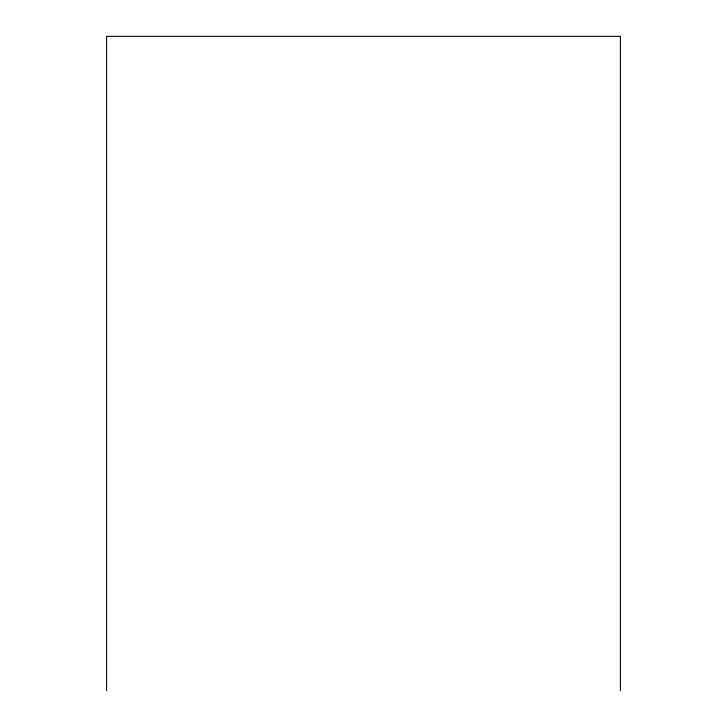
<?xml version="1.0" encoding="UTF-8"?>
<svg xmlns="http://www.w3.org/2000/svg" width="727" height="727" viewBox="0 0 727 727"><rect width="100%" height="100%" fill="white"/><g stroke="black" fill="none" stroke-linecap="round" stroke-linejoin="round"><path stroke-width="1.09" d="M620.413 690.65L620.413 36.35L106.587 36.35L106.587 690.65"/></g></svg>
